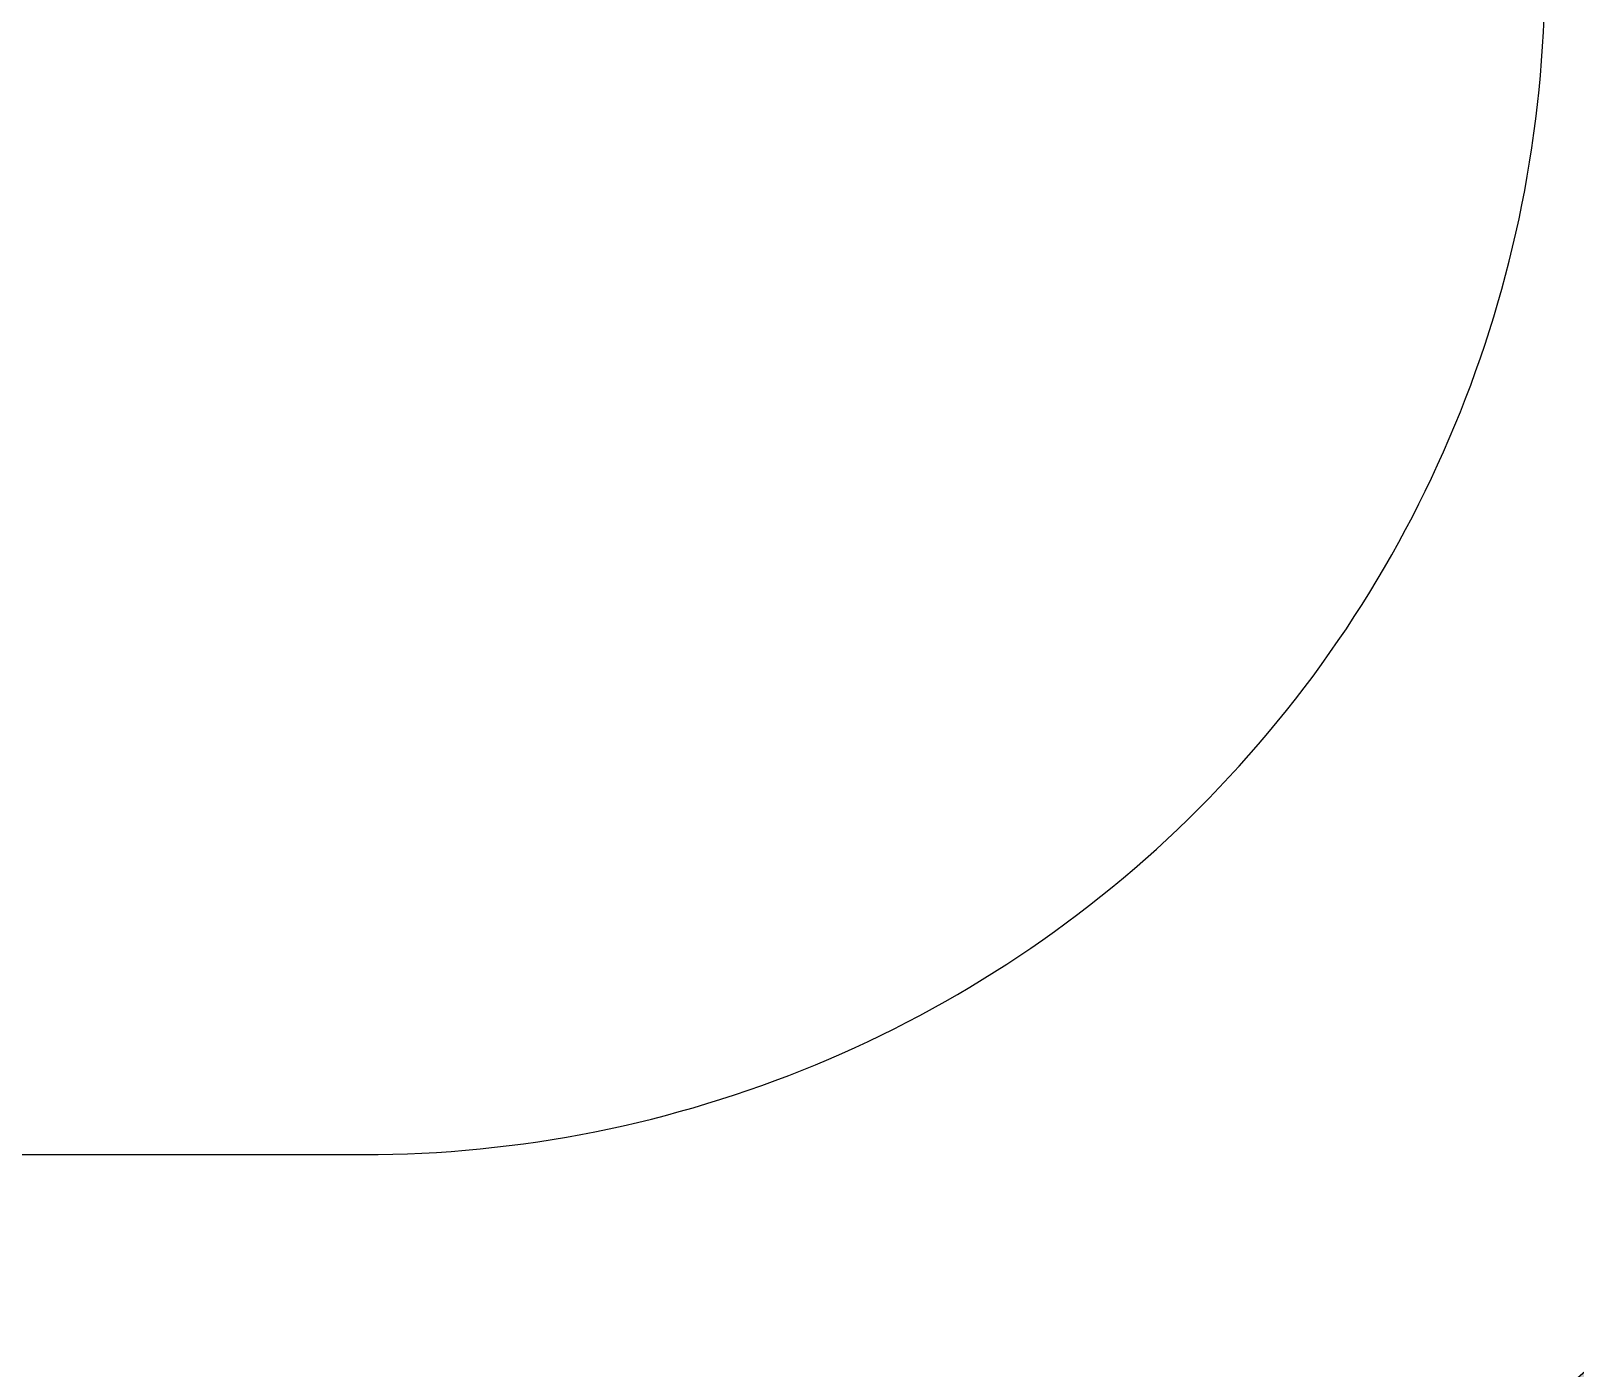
# Model space of a CAD drawing. Header units: millimetres. Extents: x 0 to 420, y 0 to 297.
# Drawn here: x 267.86 to 272.435, y 183.816 to 187.777 of the extents above; entities that cross this region are included whole.
import ezdxf

# ---------------------------------------------------------------- set-up
doc = ezdxf.new("R2010")
doc.units = ezdxf.units.MM
doc.header["$MEASUREMENT"] = 0
doc.layers.add('BLUE', color=7, linetype='Continuous', true_color=0x165788)

msp = doc.modelspace()

# ---------------------------------------------------------------- hatches: boundary and pattern name
at = {"layer": 'BLUE'}
h = msp.add_hatch(color=256, dxfattribs=at)
edge = h.paths.add_edge_path(flags=16)
edge.add_line((274.3454, 187.9481), (274.3454, 262.9481))
edge.add_arc((268.8454, 262.9481), 5.5, 360, 450)
edge.add_line((268.8454, 268.4481), (233.8454, 268.4481))
edge.add_arc((233.8454, 262.9481), 5.5, 450, 540)
edge.add_line((228.3454, 262.9481), (228.3454, 187.9481))
edge.add_arc((233.8454, 187.9481), 5.5, 540, 630)
edge.add_line((233.8454, 182.4481), (268.8454, 182.4481))
edge.add_arc((268.8454, 187.9481), 5.5, 270, 360)
edge = h.paths.add_edge_path()
edge.add_line((276.3454, 187.9481), (276.3454, 262.9481))
edge.add_arc((268.8454, 262.9481), 7.5, 360, 450)
edge.add_line((268.8454, 270.4481), (233.8454, 270.4481))
edge.add_arc((233.8454, 262.9481), 7.5, 450, 540)
edge.add_line((226.3454, 262.9481), (226.3454, 187.9481))
edge.add_arc((233.8454, 187.9481), 7.5, 540, 630)
edge.add_line((233.8454, 180.4481), (268.8454, 180.4481))
edge.add_arc((268.8454, 187.9481), 7.5, 270, 360)

# ---------------------------------------------------------------- linework, layer by layer
for points in [[(276.3454, 187.9481), (276.3454, 262.9481, 0.414214), (268.8454, 270.4481), (233.8454, 270.4481, 0.414214), (226.3454, 262.9481), (226.3454, 187.9481, 0.414214), (233.8454, 180.4481), (268.8454, 180.4481, 0.414214)], [(274.3454, 187.9481), (274.3454, 262.9481, 0.414214), (268.8454, 268.4481), (233.8454, 268.4481, 0.414214), (228.3454, 262.9481), (228.3454, 187.9481, 0.414214), (233.8454, 182.4481), (268.8454, 182.4481, 0.414214)], [(272.3454, 187.9481), (272.3454, 262.9481, 0.414214), (268.8454, 266.4481), (233.8454, 266.4481, 0.414214), (230.3454, 262.9481), (230.3454, 187.9481, 0.414214), (233.8454, 184.4481), (268.8454, 184.4481, 0.414214)]]:
    msp.add_lwpolyline(points, format="xyb", close=True, dxfattribs=at)

doc.saveas('drawing.dxf')
